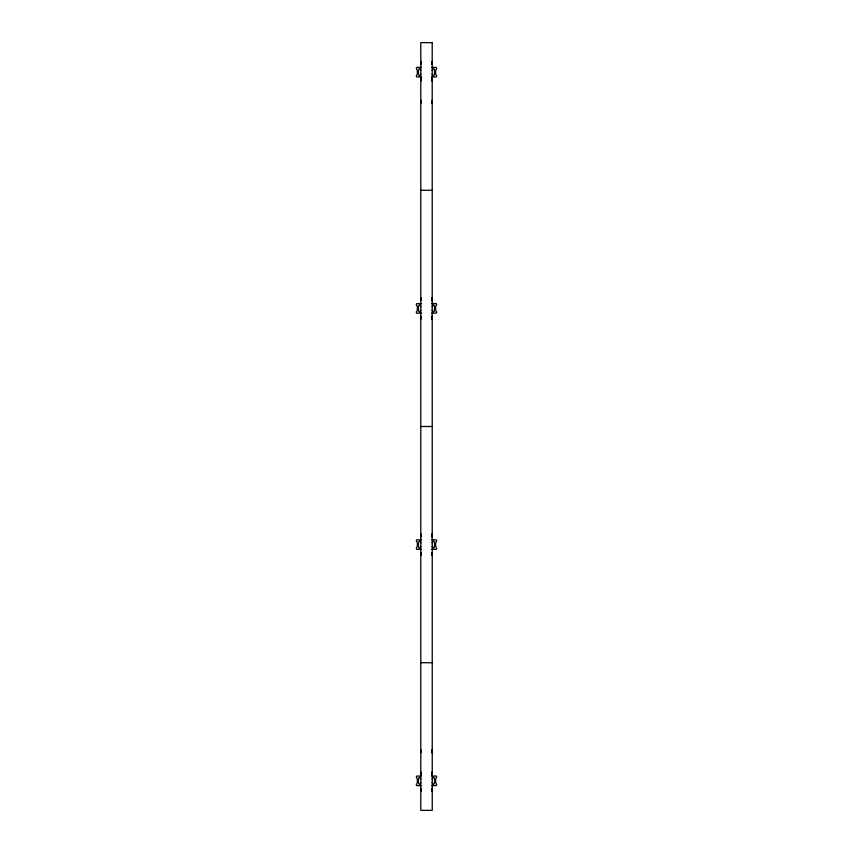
<?xml version="1.0" encoding="UTF-8"?>
<svg xmlns="http://www.w3.org/2000/svg" width="853" height="853" viewBox="0 0 853 853"><rect width="100%" height="100%" fill="white"/><g stroke="black" fill="none" stroke-linecap="round" stroke-linejoin="round"><path stroke-width="1.28" d="M421.062 64.199L420.796 61.501M432.204 61.501L431.938 64.199M420.892 791.573L420.892 788.492L420.838 791.456M432.108 771.954L432.108 775.046L432.204 772.04M420.86 73.955C417.565 81.067 417.565 63.282 420.86 70.404M432.14 70.383C435.435 63.261 435.435 81.046 432.14 73.934M420.86 310.172C417.565 317.284 417.565 299.499 420.86 306.611M432.14 306.59C435.435 299.478 435.435 317.263 432.14 310.151M420.86 546.378C417.565 553.501 417.565 535.716 420.86 542.828M432.14 542.807C435.435 535.695 435.435 553.48 432.14 546.357M420.86 782.617C417.565 789.739 417.565 771.954 420.86 779.066M432.14 779.045C435.435 771.933 435.435 789.718 432.14 782.596M421.051 64.167L421.051 61.768M431.949 61.768L431.949 64.167M432.151 791.531L432.108 788.492L432.204 791.499M421.211 67.398L416.733 67.398L416.253 68.336C417.842 69.957 417.842 74.392 416.253 76.013L416.733 76.962L421.211 76.962M431.789 67.376L436.267 67.376L436.747 68.315C435.158 69.935 435.158 74.371 436.747 75.992L436.267 76.941L431.789 76.941M420.796 190.283L432.204 190.283M431.789 303.583L436.267 303.583L436.747 304.532C435.158 306.152 435.158 310.588 436.747 312.209L436.267 313.158L431.789 313.158M421.211 303.604L416.733 303.604L416.253 304.553C417.842 306.174 417.842 310.609 416.253 312.23L416.733 313.179L421.211 313.179M420.796 426.5L432.204 426.5M421.211 539.821L416.733 539.821L416.253 540.77C417.842 542.391 417.842 546.826 416.253 548.447L416.733 549.385L421.211 549.385M431.789 539.8L436.267 539.8L436.747 540.749C435.158 542.369 435.158 546.805 436.747 548.426L436.267 549.364L431.789 549.364M420.796 662.717L432.204 662.717M421.211 776.059L416.733 776.059L416.253 777.008C417.842 778.629 417.842 783.065 416.253 784.685L416.733 785.624L421.211 785.624M431.789 776.038L436.267 776.038L436.747 776.987C435.158 778.608 435.158 783.043 436.747 784.664L436.267 785.602L431.789 785.602M421.222 79.5C420.838 84.308 420.838 74.691 421.222 79.5M421.222 101.699C420.838 106.508 420.838 96.901 421.222 101.699M431.938 78.263L432.108 81.046L431.938 78.263M431.938 100.462L432.108 103.245L431.938 100.462M421.222 299.2C420.838 304.009 420.838 294.392 421.222 299.2M421.222 317.615C420.838 322.423 420.838 312.806 421.222 317.615M431.938 297.964L432.108 300.746L431.938 297.964M431.938 316.378L432.108 319.15L431.938 316.378M421.222 535.417C420.838 540.226 420.838 530.609 421.222 535.417M421.222 553.832C420.838 558.63 420.838 549.023 421.222 553.832M431.938 534.181L432.108 536.963L431.938 534.181M431.938 552.595L432.108 555.367L431.938 552.595M421.222 751.301C420.838 756.099 420.838 746.492 421.222 751.301M421.222 773.5C420.87 778.32 420.817 768.702 421.222 773.5M431.938 750.054L432.108 752.836L431.938 750.054M432.204 42.65L420.796 42.65L420.796 810.35L432.247 810.35L432.204 42.65"/></g></svg>
